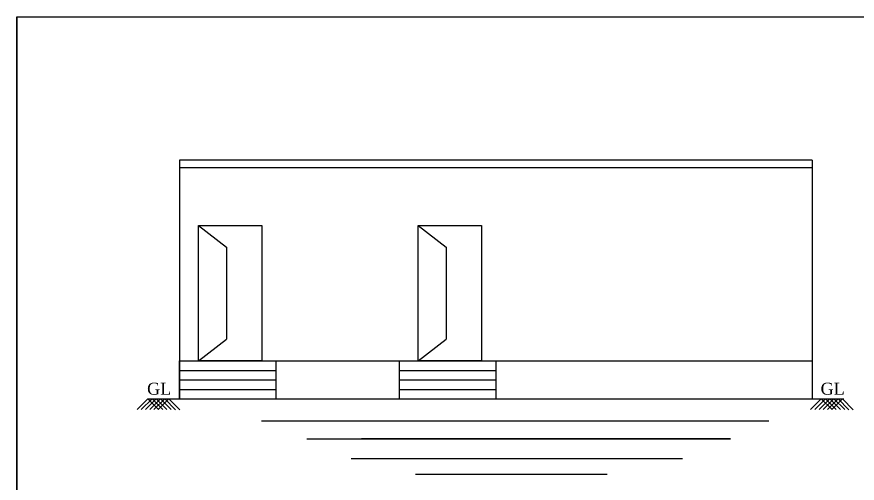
# Model space of a CAD drawing. Header units: metres. Extents: x 31037 to 31490, y -4422 to -3483.
# Drawn here: x 31191.9 to 31205.18, y -4184.57 to -4177.2 of the extents above; entities that cross this region are included whole.
import ezdxf

# ---------------------------------------------------------------- set-up
doc = ezdxf.new("R2010")
doc.units = ezdxf.units.M
doc.header["$LTSCALE"] = 30
doc.header["$MEASUREMENT"] = 0
doc.linetypes.add('CENTER', pattern=[2, 1.25, -0.25, 0.25, -0.25])
doc.linetypes.add('HIDDEN', pattern=[0.375, 0.25, -0.125])
doc.layers.get('0').update_dxf_attribs({"color": 30, "lineweight": 40})
doc.layers.add('CEN-LI', color=7, linetype='CENTER')
doc.layers.add('FURNITURE', color=2, linetype='HIDDEN')
for name, color, linetype, lineweight in [('DIM', 5, 'Continuous', 25), ('TEXT', 11, 'Continuous', 30), ('WINDOW', 3, 'Continuous', 30)]:
    doc.layers.add(name, color=color, linetype=linetype, lineweight=lineweight)
doc.styles.add('RAM', font='dutchi.ttf')

msp = doc.modelspace()

# ---------------------------------------------------------------- linework, layer by layer
at = {"color": 0, "lineweight": 25}
for p, q in [((31194.46884, -4179.46659), (31194.46884, -4183.23659)), ((31204.46884, -4179.46659), (31194.46884, -4179.46659)), ((31204.46884, -4179.46659), (31204.46884, -4183.23659)), ((31204.46884, -4179.58659), (31194.46884, -4179.58659)), ((31194.76884, -4180.49659), (31195.21196, -4180.83895)), ((31198.23884, -4180.49659), (31198.68196, -4180.83895)), ((31195.21196, -4180.83895), (31195.21196, -4182.29423)), ((31198.68196, -4180.83895), (31198.68196, -4182.29423)), ((31194.76884, -4182.63659), (31195.21196, -4182.29423)), ((31198.23884, -4182.63659), (31198.68196, -4182.29423)), ((31194.46884, -4182.63659), (31204.46884, -4182.63659)), ((31193.96884, -4183.23659), (31204.96884, -4183.23659))]:
    msp.add_line(p, q, dxfattribs=at)
at = {"layer": 'CEN-LI', "color": 0, "linetype": 'Continuous', "lineweight": 25}
for p, q in [((31193.96842, -4183.23617), (31193.79887, -4183.40721)), ((31194.03517, -4183.23617), (31193.86562, -4183.40721)), ((31194.10192, -4183.23617), (31193.93237, -4183.40721)), ((31194.13797, -4183.40721), (31193.96842, -4183.23617)), ((31194.16868, -4183.23617), (31193.99913, -4183.40721)), ((31194.20472, -4183.40721), (31194.03517, -4183.23617)), ((31194.23543, -4183.23617), (31194.06588, -4183.40721)), ((31194.27147, -4183.40721), (31194.10192, -4183.23617)), ((31194.30218, -4183.23617), (31194.13263, -4183.40721)), ((31194.33823, -4183.40721), (31194.16868, -4183.23617)), ((31194.4062, -4183.40764), (31194.23665, -4183.23659)), ((31194.47295, -4183.40764), (31194.3034, -4183.23659)), ((31204.61037, -4183.23617), (31204.44082, -4183.40721)), ((31204.67712, -4183.23617), (31204.50757, -4183.40721)), ((31204.74387, -4183.23617), (31204.57432, -4183.40721)), ((31204.77992, -4183.40721), (31204.61037, -4183.23617)), ((31204.81063, -4183.23617), (31204.64108, -4183.40721)), ((31204.84667, -4183.40721), (31204.67712, -4183.23617)), ((31204.87738, -4183.23617), (31204.70783, -4183.40721)), ((31204.91342, -4183.40721), (31204.74387, -4183.23617)), ((31204.94413, -4183.23617), (31204.77458, -4183.40721)), ((31204.98018, -4183.40721), (31204.81063, -4183.23617)), ((31205.04815, -4183.40764), (31204.8786, -4183.23659)), ((31205.1149, -4183.40764), (31204.94535, -4183.23659)), ((31195.76383, -4183.58255), (31203.78273, -4183.58255)), ((31196.48255, -4183.86984), (31203.17692, -4183.86984)), ((31203.17692, -4183.86984), (31197.345, -4183.86984)), ((31197.18072, -4184.1777), (31202.41711, -4184.1777)), ((31198.19725, -4184.42397), (31201.22612, -4184.42397))]:
    msp.add_line(p, q, dxfattribs=at)
at = {"layer": 'DIM', "color": 0, "lineweight": 25}
for p, q in [((31191.89869, -4177.20091), (31191.89869, -4205.44054)), ((31191.89869, -4177.20091), (31207.67829, -4177.20091)), ((31191.89869, -4214.87983), (31191.89869, -4177.20091))]:
    msp.add_line(p, q, dxfattribs=at)
at = {"layer": 'FURNITURE', "color": 0, "lineweight": 25}
for p, q in [((31194.46884, -4183.23659), (31194.46884, -4182.63659)), ((31195.99884, -4183.23659), (31195.99884, -4182.63659)), ((31197.93884, -4182.63659), (31197.93884, -4183.23659)), ((31199.46884, -4182.63659), (31199.46884, -4183.23659)), ((31194.46884, -4182.78659), (31195.99884, -4182.78659)), ((31197.93884, -4182.78659), (31199.46884, -4182.78659)), ((31194.46884, -4182.93659), (31195.99884, -4182.93659)), ((31197.93884, -4182.93659), (31199.46884, -4182.93659)), ((31194.46884, -4183.08659), (31195.99884, -4183.08659)), ((31197.93884, -4183.08659), (31199.46884, -4183.08659))]:
    msp.add_line(p, q, dxfattribs=at)
at = {"layer": 'WINDOW', "color": 0, "lineweight": 25}
for p, q in [((31194.76884, -4180.49659), (31195.76884, -4180.49659)), ((31194.76884, -4182.63659), (31194.76884, -4180.49659)), ((31195.76884, -4180.49659), (31195.76884, -4182.63659)), ((31198.23884, -4180.49659), (31199.23884, -4180.49659)), ((31198.23884, -4182.63659), (31198.23884, -4180.49659)), ((31199.23884, -4180.49659), (31199.23884, -4182.63659)), ((31195.76884, -4182.63659), (31194.76884, -4182.63659)), ((31199.23884, -4182.63659), (31198.23884, -4182.63659))]:
    msp.add_line(p, q, dxfattribs=at)

# ---------------------------------------------------------------- texts
at = {"layer": 'TEXT', "color": 0, "linetype": 'ByBlock', "lineweight": 25, "style": 'RAM'}
for p in [(31193.95724, -4183.17154), (31204.59919, -4183.17154)]:
    msp.add_text('GL', height=0.18948, dxfattribs=at).set_placement(p)

doc.saveas('drawing.dxf')
